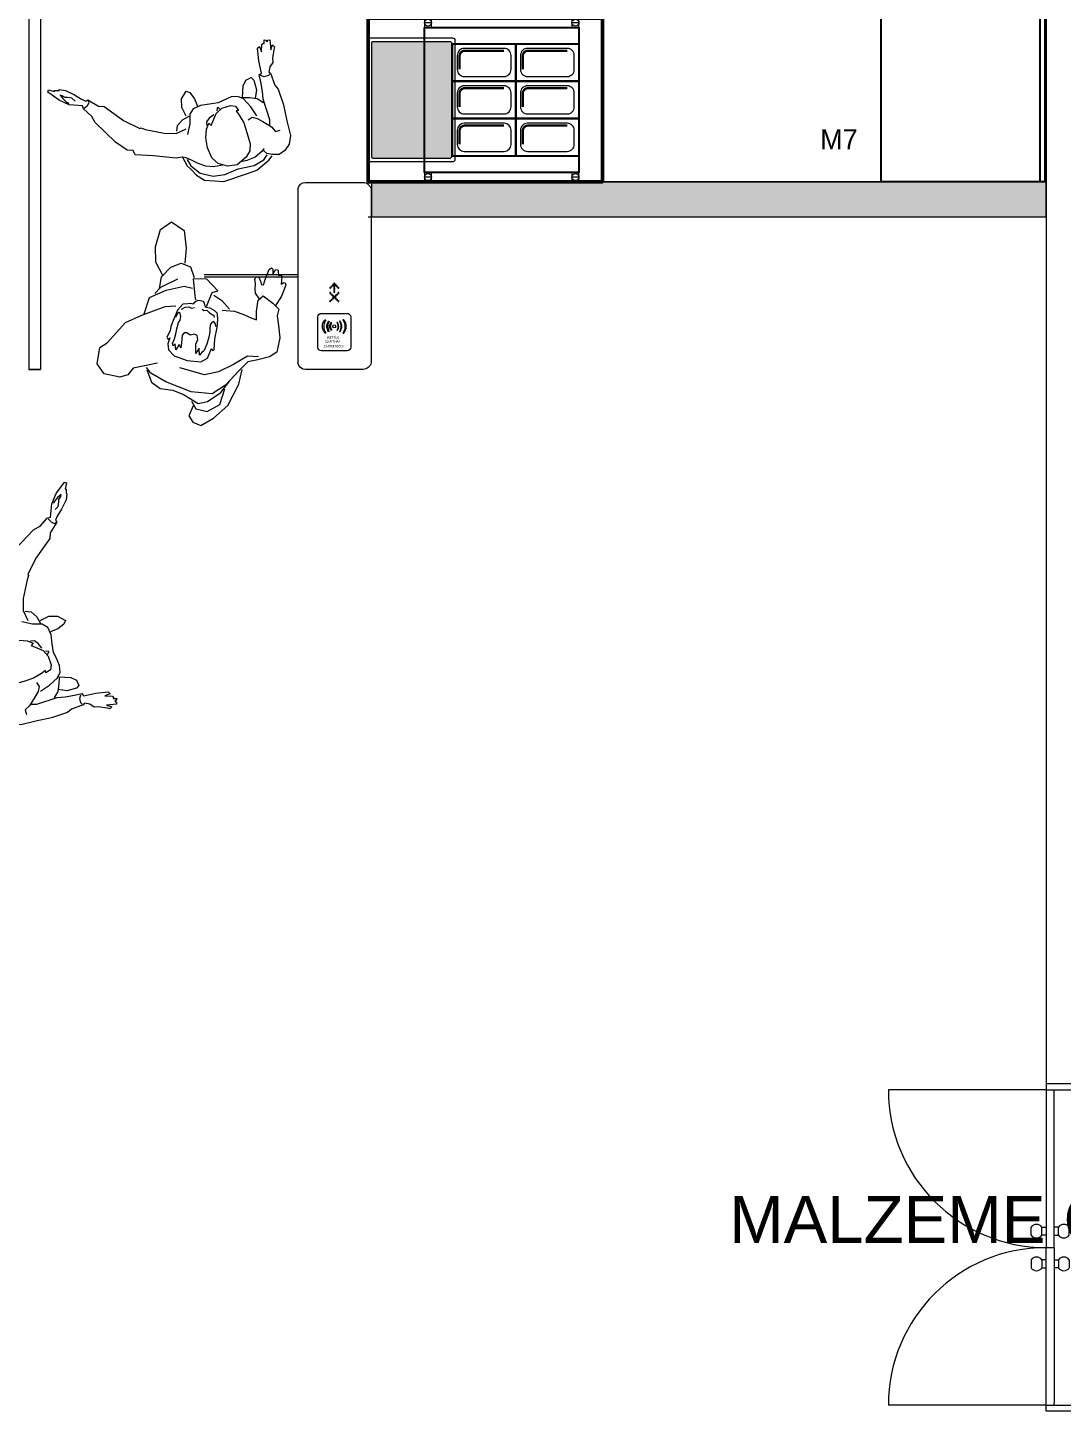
# Model space of a CAD drawing. Header units: centimetres. Extents: x 54005 to 61405, y 90310 to 94744.
# Drawn here: x 56742 to 57184, y 91070 to 91661 of the extents above; entities that cross this region are included whole.
import ezdxf
from ezdxf.enums import TextEntityAlignment as Align

# ---------------------------------------------------------------- set-up
doc = ezdxf.new("R2010")
doc.units = ezdxf.units.CM
doc.header["$LTSCALE"] = 25
doc.layers.get('0').update_dxf_attribs({"lineweight": 0})
for name, color, linetype, lineweight in [('-DWG_ANA', 7, 'Continuous', 50), ('-DWG_DETAY1', 7, 'Continuous', 25), ('-DWG_DETAY2', 7, 'Continuous', 15), ('GRC-Ekipman', 4, 'Continuous', 25), ('ÖLCULENDIRME', 115, 'Continuous', 5)]:
    doc.layers.add(name, color=color, linetype=linetype, lineweight=lineweight)
doc.styles.get("Standard").update_dxf_attribs({"font": 'arial.ttf'})
doc.styles.add('TAKSİM', font='GOTHIC.TTF', dxfattribs={"height": 20})

# ---------------------------------------------------------------- blocks, each defined once
blk = doc.blocks.new('GN14')
at = {"layer": '-DWG_DETAY1', "color": 0}
blk.add_lwpolyline([(0, -27), (16, -27), (16, 0), (0, 0)], close=True, dxfattribs=at)
at = {"layer": '-DWG_DETAY2', "color": 0}
blk.add_lwpolyline([(5, -2), (11, -2, -0.414214), (14, -5), (14, -22, -0.414214), (11, -25), (5, -25, -0.414214), (2, -22), (2, -5, -0.414214)], format="xyb", close=True, dxfattribs=at)
at = {"layer": '-DWG_DETAY2', "color": 0, "const_width": 1}
blk.add_lwpolyline([(3, -22), (3, -5.2, -0.414214), (5.2, -3), (11, -3)], format="xyb", dxfattribs=at)
blk = doc.blocks.new('seflon tepsi')
h = blk.add_hatch(color=246)
h.dxf.hatch_style = 1
h.paths.add_polyline_path([(9553.16, 2133.62, 0.414214), (9552.66, 2134.12), (9519.71, 2134.12, 0.414214), (9519.21, 2133.62), (9519.21, 2084.67, 0.414214), (9519.71, 2084.17), (9552.66, 2084.17, 0.414214), (9553.16, 2084.67)])
for points in [[(9518.68, 2135.64), (9553.68, 2135.64, -0.414214), (9554.68, 2134.64), (9554.68, 2083.64, -0.414214), (9553.68, 2082.64), (9518.68, 2082.64, -0.414214), (9517.68, 2083.64), (9517.68, 2134.64, -0.414214)], [(9519.71, 2134.12), (9552.66, 2134.12, -0.414214), (9553.16, 2133.62), (9553.16, 2084.67, -0.414214), (9552.66, 2084.17), (9519.71, 2084.17, -0.414214), (9519.21, 2084.67), (9519.21, 2133.62, -0.414214)]]:
    blk.add_lwpolyline(points, format="xyb", close=True)
blk = doc.blocks.new('kuver')
at = {"layer": '-DWG_ANA', "color": 0}
blk.add_lwpolyline([(9498.6, 2062.04), (9398.6, 2062.04), (9398.6, 2132.04), (9498.6, 2132.04)], close=True, dxfattribs=at)
at = {"layer": '-DWG_DETAY1', "color": 0}
blk.add_lwpolyline([(9474.6, 2066.04), (9408.6, 2066.04), (9408.6, 2128.04), (9474.6, 2128.04)], close=True, dxfattribs=at)
at = {"layer": '-DWG_DETAY2', "color": 0}
for points in [[(9411.6, 2128.04), (9411.6, 2132.04), (9408.6, 2132.04), (9408.6, 2128.04)], [(9474.6, 2128.04), (9474.6, 2132.04), (9471.6, 2132.04), (9471.6, 2128.04)], [(9474.6, 2128.04), (9474.6, 2132.04), (9471.6, 2132.04), (9471.6, 2128.04)], [(9411.6, 2062.04), (9411.6, 2066.04), (9408.6, 2066.04), (9408.6, 2062.04)], [(9411.6, 2062.04), (9411.6, 2066.04), (9408.6, 2066.04), (9408.6, 2062.04)], [(9474.6, 2062.04), (9474.6, 2066.04), (9471.6, 2066.04), (9471.6, 2062.04)], [(9474.6, 2062.04), (9474.6, 2066.04), (9471.6, 2066.04), (9471.6, 2062.04)]]:
    blk.add_lwpolyline(points, close=True, dxfattribs=at)
for p, q in [((9408.6, 2130.04), (9411.6, 2130.04)), ((9471.6, 2130.04), (9474.6, 2130.04)), ((9408.6, 2064.04), (9411.6, 2064.04)), ((9471.6, 2064.04), (9474.6, 2064.04))]:
    blk.add_line(p, q)
for centre in [(9410.1, 2130.04), (9473.1, 2130.04), (9410.1, 2064.04), (9473.1, 2064.04)]:
    blk.add_circle(centre, 1.5)
at = {"layer": '-DWG_DETAY1', "color": 0, "xscale": -1, "rotation": 270}
for p in [(9435.6, 2105.04), (9462.6, 2105.04), (9435.6, 2089.04), (9462.6, 2089.04), (9435.6, 2073.04), (9462.6, 2073.04)]:
    blk.add_blockref('GN14', p, dxfattribs=at)
blk.add_blockref('seflon tepsi', (-56.08, -12.1))
blk = doc.blocks.new('A$C12813873')
for centre in [(2.3, 59.6), (8, 65.4), (13.8, 71.2), (19.6, 77), (19.6, 70), (19.6, 63), (25.4, 71.2), (31.2, 65.4), (37, 59.6), (2.3, 37), (2.3, 2.3), (8, 31.2), (8, 8), (13.8, 25.4), (13.8, 13.8), (19.6, 56), (19.6, 49), (19.6, 42), (19.6, 19.6), (25.4, 25.4), (25.4, 13.8), (31.2, 31.2), (31.2, 8), (37, 37), (37, 2.3)]:
    blk.add_circle(centre, 2.25)
blk = doc.blocks.new('A$C7F8120F1')
at = {"lineweight": 0}
for points, knots in [([(11.1, 33.9), (11.1, 33.9), (13.9, 33.9), (13.9, 33.9), (13.9, 33.9), (9.5, 40.6), (7.2, 47.4), (7.2, 54.1), (7.2, 54.1), (7.2, 56.8), (7.6, 59.4), (8.2, 62), (8.2, 62), (8.7, 64.1), (9.4, 66.1), (10.3, 68.1), (10.3, 68.1), (10.9, 69.3), (12.1, 71.4), (13.9, 74.4), (13.9, 74.4), (13.9, 74.4), (11.1, 74.4), (11.1, 74.4), (11.1, 74.4), (8.3, 70.9), (6.2, 67.3), (4.8, 63.8), (4.8, 63.8), (3.7, 60.7), (3.1, 57.5), (3.1, 54.2), (3.1, 54.2), (3.1, 50.4), (3.9, 46.7), (5.4, 43.2), (5.4, 43.2), (7, 39.6), (8.8, 36.5), (11.1, 33.9)], [0, 0, 0, 0, 0.1, 0.1, 0.1, 0.1, 0.2, 0.2, 0.2, 0.2, 0.3, 0.3, 0.3, 0.3, 0.4, 0.4, 0.4, 0.4, 0.5, 0.5, 0.5, 0.5, 0.6, 0.6, 0.6, 0.6, 0.7, 0.7, 0.7, 0.7, 0.8, 0.8, 0.8, 0.8, 0.9, 0.9, 0.9, 0.9, 1, 1, 1, 1]), ([(22.1, 38.8), (22.1, 38.8), (24.1, 38.8), (24.1, 38.8), (24.1, 38.8), (21.1, 43.9), (19.6, 49), (19.6, 54.1), (19.6, 54.1), (19.6, 56.1), (19.8, 58.1), (20.2, 60.1), (20.2, 60.1), (20.6, 61.7), (21, 63.2), (21.6, 64.7), (21.6, 64.7), (22, 65.6), (22.8, 67.2), (24.1, 69.4), (24.1, 69.4), (24.1, 69.4), (22.1, 69.4), (22.1, 69.4), (22.1, 69.4), (20.2, 66.8), (18.9, 64.1), (18, 61.4), (18, 61.4), (17.2, 59.1), (16.8, 56.7), (16.8, 54.2), (16.8, 54.2), (16.8, 51.3), (17.3, 48.5), (18.3, 45.8), (18.3, 45.8), (19.4, 43.2), (20.6, 40.8), (22.1, 38.8)], [0, 0, 0, 0, 0.1, 0.1, 0.1, 0.1, 0.2, 0.2, 0.2, 0.2, 0.3, 0.3, 0.3, 0.3, 0.4, 0.4, 0.4, 0.4, 0.5, 0.5, 0.5, 0.5, 0.6, 0.6, 0.6, 0.6, 0.7, 0.7, 0.7, 0.7, 0.8, 0.8, 0.8, 0.8, 0.9, 0.9, 0.9, 0.9, 1, 1, 1, 1]), ([(30.2, 42.7), (30.2, 42.7), (31.7, 42.7), (31.7, 42.7), (31.7, 42.7), (29.4, 46.5), (28.2, 50.3), (28.2, 54.1), (28.2, 54.1), (28.2, 55.6), (28.4, 57.1), (28.7, 58.6), (28.7, 58.6), (29, 59.8), (29.4, 60.9), (29.9, 62), (29.9, 62), (30.2, 62.7), (30.8, 63.9), (31.7, 65.6), (31.7, 65.6), (31.7, 65.6), (30.2, 65.6), (30.2, 65.6), (30.2, 65.6), (28.8, 63.6), (27.7, 61.6), (27, 59.6), (27, 59.6), (26.4, 57.9), (26.1, 56), (26.1, 54.1), (26.1, 54.1), (26.1, 52), (26.5, 49.9), (27.3, 47.9), (27.3, 47.9), (28.1, 45.9), (29.1, 44.2), (30.2, 42.7)], [0, 0, 0, 0, 0.1, 0.1, 0.1, 0.1, 0.2, 0.2, 0.2, 0.2, 0.3, 0.3, 0.3, 0.3, 0.4, 0.4, 0.4, 0.4, 0.5, 0.5, 0.5, 0.5, 0.6, 0.6, 0.6, 0.6, 0.7, 0.7, 0.7, 0.7, 0.8, 0.8, 0.8, 0.8, 0.9, 0.9, 0.9, 0.9, 1, 1, 1, 1]), ([(39.5, 58.7), (41.9, 58.7), (43.8, 56.6), (43.8, 54.1), (43.8, 54.1), (43.8, 51.5), (41.9, 49.5), (39.5, 49.5), (39.5, 49.5), (37.1, 49.5), (35.2, 51.5), (35.2, 54.1), (35.2, 54.1), (35.2, 56.6), (37.1, 58.7), (39.5, 58.7)], [0, 0, 0, 0, 0.25, 0.25, 0.25, 0.25, 0.5, 0.5, 0.5, 0.5, 0.75, 0.75, 0.75, 0.75, 1, 1, 1, 1]), ([(49, 42.7), (49, 42.7), (47.5, 42.7), (47.5, 42.7), (47.5, 42.7), (49.8, 46.5), (50.9, 50.3), (50.9, 54.1), (50.9, 54.1), (50.9, 55.6), (50.8, 57.1), (50.5, 58.6), (50.5, 58.6), (50.2, 59.8), (49.8, 60.9), (49.4, 62), (49.4, 62), (49.1, 62.7), (48.5, 63.9), (47.5, 65.6), (47.5, 65.6), (47.5, 65.6), (49, 65.6), (49, 65.6), (49, 65.6), (50.4, 63.6), (51.5, 61.6), (52.2, 59.6), (52.2, 59.6), (52.8, 57.9), (53, 56), (53, 54.1), (53, 54.1), (53, 52), (52.7, 49.9), (51.9, 47.9), (51.9, 47.9), (51.1, 45.9), (50.1, 44.2), (49, 42.7)], [0, 0, 0, 0, 0.1, 0.1, 0.1, 0.1, 0.2, 0.2, 0.2, 0.2, 0.3, 0.3, 0.3, 0.3, 0.4, 0.4, 0.4, 0.4, 0.5, 0.5, 0.5, 0.5, 0.6, 0.6, 0.6, 0.6, 0.7, 0.7, 0.7, 0.7, 0.8, 0.8, 0.8, 0.8, 0.9, 0.9, 0.9, 0.9, 1, 1, 1, 1]), ([(56.9, 38.8), (56.9, 38.8), (55, 38.8), (55, 38.8), (55, 38.8), (57.9, 43.9), (59.4, 49), (59.4, 54.1), (59.4, 54.1), (59.4, 56.1), (59.2, 58.1), (58.8, 60.1), (58.8, 60.1), (58.4, 61.7), (58, 63.2), (57.4, 64.7), (57.4, 64.7), (57, 65.6), (56.2, 67.2), (55, 69.4), (55, 69.4), (55, 69.4), (56.9, 69.4), (56.9, 69.4), (56.9, 69.4), (58.7, 66.8), (60.1, 64.1), (61, 61.4), (61, 61.4), (61.7, 59.1), (62.1, 56.7), (62.1, 54.2), (62.1, 54.2), (62.1, 51.3), (61.6, 48.5), (60.6, 45.8), (60.6, 45.8), (59.6, 43.2), (58.3, 40.8), (56.9, 38.8)], [0, 0, 0, 0, 0.1, 0.1, 0.1, 0.1, 0.2, 0.2, 0.2, 0.2, 0.3, 0.3, 0.3, 0.3, 0.4, 0.4, 0.4, 0.4, 0.5, 0.5, 0.5, 0.5, 0.6, 0.6, 0.6, 0.6, 0.7, 0.7, 0.7, 0.7, 0.8, 0.8, 0.8, 0.8, 0.9, 0.9, 0.9, 0.9, 1, 1, 1, 1]), ([(67.7, 33.9), (67.7, 33.9), (64.9, 33.9), (64.9, 33.9), (64.9, 33.9), (69.2, 40.6), (71.4, 47.4), (71.4, 54.1), (71.4, 54.1), (71.4, 56.8), (71.1, 59.4), (70.5, 62), (70.5, 62), (70, 64.1), (69.3, 66.1), (68.4, 68.1), (68.4, 68.1), (67.8, 69.3), (66.6, 71.4), (64.9, 74.4), (64.9, 74.4), (64.9, 74.4), (67.7, 74.4), (67.7, 74.4), (67.7, 74.4), (70.4, 70.9), (72.4, 67.3), (73.8, 63.8), (73.8, 63.8), (74.9, 60.7), (75.4, 57.5), (75.4, 54.2), (75.4, 54.2), (75.4, 50.4), (74.7, 46.7), (73.2, 43.2), (73.2, 43.2), (71.7, 39.6), (69.8, 36.5), (67.7, 33.9)], [0, 0, 0, 0, 0.1, 0.1, 0.1, 0.1, 0.2, 0.2, 0.2, 0.2, 0.3, 0.3, 0.3, 0.3, 0.4, 0.4, 0.4, 0.4, 0.5, 0.5, 0.5, 0.5, 0.6, 0.6, 0.6, 0.6, 0.7, 0.7, 0.7, 0.7, 0.8, 0.8, 0.8, 0.8, 0.9, 0.9, 0.9, 0.9, 1, 1, 1, 1])]:
    blk.add_open_spline(points, degree=3, knots=knots, dxfattribs=at)
at = {"insert": (43.6, 23.7), "char_height": 10, "width": 76.253, "attachment_point": 2}
blk.add_mtext('{\\H0.7x;LÜTFEN KARTINIZI GÖSTERİNİZ}.', dxfattribs=at)
blk = doc.blocks.new('A$C69C35816')
at = {"linetype": 'Continuous', "lineweight": 0}
blk.add_blockref('A$C7F8120F1', (0, 0), dxfattribs=at)
blk = doc.blocks.new('A$C283030ED')
at = {"xscale": 1.067424703009464, "yscale": 1.067424703009464, "zscale": 1.067424703009464}
blk.add_blockref('A$C69C35816', (0, 0.1), dxfattribs=at)
blk = doc.blocks.new('ewre')
at = {"linetype": 'Continuous', "lineweight": 15}
for p, q in [((9799, 2088.13), (9799, 2128.13)), ((9800, 2088.13), (9800, 2128.13)), ((9759.5, 2084.87), (9759.5, 2060.3)), ((9839.5, 2060.3), (9839.5, 2084.87)), ((9815.5, 2078.09), (9815.5, 2067.09)), ((9830, 2079.59), (9817, 2079.59)), ((9831.5, 2067.09), (9831.5, 2078.09)), ((9817, 2065.59), (9830, 2065.59))]:
    blk.add_line(p, q, dxfattribs=at)
for centre, radius, start, end in [((9762.78, 2084.88), 3.28, 96.90763, 180.13229), ((9780.94, 16842939.64), 16840851.51, 269.999936865, 270.000189407), ((9836.22, 2084.88), 3.28, 359.86771, 83.09237), ((9817, 2078.09), 1.5, 90.00008, 180.00008), ((9830, 2078.09), 1.5, 0.00008, 90.00008), ((9817, 2067.09), 1.5, 180.00008, 270.00008), ((9830, 2067.09), 1.5, 270.00008, 0.00008), ((9763.35, 2060.51), 3.86, 183.12154, 255.43601), ((9835.64, 2060.51), 3.86, 284.56398, 356.87846), ((9799.5, -462267139.77), 462269196.54, 89.9999954001, 90.0000045999)]:
    blk.add_arc(centre, radius, start, end, dxfattribs=at)
at = {"rotation": 90}
for name, p, xscale, yscale, zscale in [('A$C283030ED', (9828.69, 2067.02), 0.1320000000123409, 0.1320000000123409, 0.1320000000123409), ('A$C12813873', (9810.5, 2070.62), 0.1000000000058217, 0.1000000000058217, 0.1000000000058217)]:
    blk.add_blockref(name, p, dxfattribs=dict(at, xscale=xscale, yscale=yscale, zscale=zscale))
blk = doc.blocks.new('CTezg.170-70')
for p, q in [((-170, 0), (0, 0)), ((-170, -70), (-170, 0)), ((0, 0), (0, -70)), ((0, -2), (-170, -2)), ((0, -70), (-170, -70))]:
    blk.add_line(p, q)
blk = doc.blocks.new('1214')
at = {"linetype": 'Continuous'}
for p, q in [((57085.84, 91348.25), (57018.47, 91348.25)), ((57085.84, 91348.25), (57085.84, 91280.88)), ((57085.84, 91348.25), (57089.34, 91348.25)), ((57085.84, 91348.25), (57089.34, 91348.25)), ((57089.34, 91280.88), (57089.34, 91348.25)), ((57079.45, 91286.13), (57079.45, 91289.63)), ((57084.09, 91286.13), (57084.09, 91289.63)), ((57084.09, 91289.63), (57085.84, 91289.63)), ((57091.09, 91289.63), (57089.34, 91289.63)), ((57091.09, 91286.13), (57091.09, 91289.63)), ((57095.73, 91286.13), (57095.73, 91289.63)), ((57085.84, 91286.13), (57084.09, 91286.13)), ((57089.34, 91286.13), (57091.09, 91286.13)), ((57079.45, 91275.63), (57079.45, 91272.13)), ((57084.09, 91275.63), (57084.09, 91272.13)), ((57085.84, 91275.63), (57084.09, 91275.63)), ((57085.84, 91213.5), (57085.84, 91280.88)), ((57085.84, 91280.88), (57089.34, 91280.88)), ((57085.84, 91280.88), (57089.34, 91280.88)), ((57089.34, 91280.88), (57089.34, 91214.38)), ((57089.34, 91275.63), (57091.09, 91275.63)), ((57091.09, 91275.63), (57091.09, 91272.13)), ((57095.73, 91275.63), (57095.73, 91272.13)), ((57084.09, 91272.13), (57085.84, 91272.13)), ((57091.09, 91272.13), (57089.34, 91272.13)), ((57085.84, 91213.5), (57018.47, 91213.5)), ((57085.84, 91213.5), (57089.34, 91213.5)), ((57085.84, 91213.5), (57089.34, 91213.5)), ((57089.34, 91213.5), (57089.34, 91214.38))]:
    blk.add_line(p, q, dxfattribs=at)
at = {"linetype": 'Continuous', "ltscale": 5, "elevation": 0}
for points in [[(57085.84, 91348.25), (57104.84, 91348.25), (57104.84, 91350.88), (57085.84, 91350.88)], [(57085.84, 91213.5), (57104.84, 91213.5), (57104.84, 91210.88), (57085.84, 91210.88)]]:
    blk.add_lwpolyline(points, close=True, dxfattribs=at)
at = {"linetype": 'Continuous'}
for centre, radius, start, end in [((57085.84, 91348.25), 67.38, 180, 270), ((57081.77, 91287.88), 2.91, 37.02885, 142.97115), ((57093.41, 91287.88), 2.91, 37.02885, 142.97115), ((57081.77, 91287.88), 2.91, 217.02885, 322.97115), ((57093.41, 91287.88), 2.91, 217.02885, 322.97115), ((57085.84, 91213.5), 67.38, 90, 180), ((57081.77, 91273.88), 2.91, 37.02885, 142.97115), ((57093.41, 91273.88), 2.91, 37.02885, 142.97115), ((57081.77, 91273.88), 2.91, 217.02885, 322.97115), ((57093.41, 91273.88), 2.91, 217.02885, 322.97115)]:
    blk.add_arc(centre, radius, start, end, dxfattribs=at)
blk = doc.blocks.new('02PFMA05')
at = {"color": 0, "linetype": 'ByBlock'}
for points in [[(-0.27, 6.31), (0.51, 6.49), (3.57, 6.36), (4.66, 6.58), (6.03, 6.68), (7.08, 6.72), (7.22, 7.09), (9, 7.22), (10.78, 7.5), (10.96, 7.82), (10.14, 7.91), (11.19, 8.23), (11.28, 8.5), (11.19, 8.59), (11.69, 8.73), (11.6, 8.96), (11.33, 9), (11.51, 9.23), (11.46, 9.5), (10.05, 9.28), (10.69, 9.69), (10.37, 9.87), (10, 9.69), (8.82, 9.18), (8.27, 9.05), (7.77, 8.5), (7.08, 8.18), (6.85, 8.36), (5.07, 8.5), (4.39, 8.82), (2.01, 8.96), (-0.27, 8.82), (-2.46, 8.77), (-3.6, 8.23), (-4.29, 7.41), (-4.65, 6.49), (-4.38, 5.54), (-4.01, 4.85), (-3.56, 4.53), (-3.24, 4.58), (-3.56, 4.21), (-4.1, 3.07), (-4.24, 1.8), (-4.2, 1.2)], [(6.75, 8.22), (6.62, 7.99), (6.62, 7.35), (6.91, 6.87)], [(1.28, 3.53), (1.51, 4.17), (1.15, 4.81), (0.51, 5.49), (-0.54, 6.45), (-1.32, 6.86), (-1.32, 7.54)], [(4.57, 3.62), (4.3, 4.53), (3.88, 5.54), (3.11, 6.31)], [(-3.97, -1.72), (-3.88, -2.99), (-3.47, -4.04), (-2.83, -5), (-2.1, -5.78), (-1.59, -6.41), (-1.37, -6.87), (-2.73, -6.55), (-3.33, -6.19), (-4.38, -5.64), (-5.34, -4.73), (-6.25, -2.13), (-6.07, 1.29), (-5.93, 2.84), (-5.02, 4.85), (-4.56, 5.49)], [(-1.87, -6.32), (-2.87, -6.05), (-4.24, -5.05), (-5.15, -3.4), (-5.34, -1.72), (-5.06, 0.34), (-5.2, 2.66), (-4.79, 4.17), (-4.24, 4.81)], [(1.51, 4.85), (2.97, 4.4), (4.34, 3.67), (4.89, 2.98), (5.07, 2.07), (4.89, 0.84), (4.75, 0.02), (4.89, -1.22), (5.07, -2.49), (4.89, -3.63), (4.25, -4.27), (2.93, -4.64), (1.56, -5.37)], [(4.57, 3.57), (6.17, 4.12), (6.85, 4.71), (6.99, 5.54), (6.53, 5.81), (5.12, 5.81), (3.98, 5.31)], [(3.79, 0.06), (4.11, -0.12), (4.11, -0.26), (3.7, -0.44)], [(3.29, -0.99), (2.97, -1.76), (2.56, -2.26), (2.01, -2.4)], [(4.11, -4.86), (5.48, -5.14), (6.67, -4.82), (7.58, -3.91), (7.22, -3.45), (6.21, -3.04), (5.07, -2.9)], [(-1.37, -6.94), (-1.27, -7.8), (-0.11, -10.81), (0.74, -13.31), (1.39, -13.41), (1.64, -14.22), (3.2, -15.52), (6.66, -17.58), (7.62, -17.83), (8.97, -18.68), (9.42, -18.68), (10.07, -20.48), (11.08, -21.69), (12.63, -22.94), (12.89, -22.79), (12.48, -22.04), (12.58, -21.94), (12.43, -21.34), (12.53, -21.29), (12.18, -20.48), (11.23, -19.38), (10.38, -18.58), (9.97, -18.08), (10.07, -17.73), (8.77, -16.52), (8.52, -15.77), (5.86, -13.61), (4.15, -11.66), (4.2, -11.46), (3.85, -10.96), (2.6, -8.5), (2.14, -6.89), (2.4, -5.34)], [(2.41, -6.69), (3.17, -6.39), (3.77, -5.49), (4.02, -4.43)], [(9.04, -18.54), (9.3, -18.02), (9.65, -17.67), (9.95, -17.72)], [(10.33, -19.53), (10.88, -19.87), (11.13, -20.45), (11.22, -20.79), (11.58, -21.11), (11.72, -21.38), (11.17, -21.13), (10.54, -20.75), (10.31, -20.46)]]:
    blk.add_lwpolyline(points, dxfattribs=at)
blk.add_lwpolyline([(1.92, -1.76), (3.38, -0.62), (3.88, 0.34), (3.93, 1.66), (3.66, 2.3), (2.93, 2.57), (2.97, 2.21), (2.29, 2.48), (1.05, 2.8), (-0.41, 2.89), (-2.05, 2.89), (-3.01, 2.62), (-3.74, 1.84), (-4.47, 0.34), (-4.29, -1.03), (-3.6, -2.22), (-2.55, -2.86), (-1.05, -3.09), (0.42, -2.95), (1.6, -2.54), (2.29, -1.99)], close=True, dxfattribs=at)
blk = doc.blocks.new('02PMAN07')
at = {"color": 0, "linetype": 'ByBlock'}
for points in [[(-6.25, 4.13), (-7.77, 7.31), (-8.91, 7.77), (-9.51, 8.83), (-9.59, 11.1), (-8.45, 12.39), (-6.1, 12.62), (-5.19, 11.78), (-1.78, 9.96), (-0.18, 7.99), (1.86, 5.04), (2.32, 3.6)], [(6.03, 6.48), (7.63, 7.92), (9.75, 8.52), (12.33, 8.45), (13.77, 7.16), (13.01, 5.11), (10.66, 4.21), (8.54, 3.9)], [(-0.03, 7.69), (2.55, 7.54), (4.14, 5.49), (5.35, 3.14), (5.35, 1.93)], [(3.3, 6.93), (4.37, 6.33), (6.11, 4.28)], [(4.14, 6.48), (5.81, 6.63), (7.48, 5.65), (8.39, 4.36), (8.23, 2.99), (6.87, 2.08)], [(-7.54, 5.34), (-9.06, 4.28), (-9.66, 2.84), (-9.44, 1.02), (-9.66, -0.57), (-10.35, -2.92), (-9.74, -4.13), (-8.07, -5.65), (-6.1, -6.48)], [(3.38, -2.92), (3.68, -4.66), (3.53, -6.18), (3.3, -7.31), (3.23, -7.99), (4.44, -7.69), (6.03, -7.54), (6.79, -8.07), (6.11, -9.66), (5.5, -10.72), (4.52, -10.72), (3.23, -11.25), (1.56, -11.86), (-0.49, -11.93), (-1.4, -11.1), (-2.23, -9.59), (-2.84, -8.3), (-4.43, -7.39), (-6.86, -6.02), (-8.53, -4.51), (-8.98, -1.55), (-8.53, 2.31), (-7.84, 4.66), (-7.24, 5.49)], [(0.87, -2.71), (1.27, -2.45), (1.48, -2.19), (1.34, -1.96), (1.03, -1.82), (0.5, -1.87), (-0.08, -1.99), (-0.85, -2.06), (-1.87, -2.01), (-2.85, -1.87), (-3.2, -1.64), (-3.66, -1.38), (-2.71, -1.1), (-3.53, -0.82), (-2.27, -0.5), (-1.55, -0.61), (-1.01, -0.4), (-0.92, 0.04), (-1.22, 0.59), (-1.01, 1.13), (-1.13, 1.5), (-1.5, 1.69), (-2.57, 1.55), (-3.29, 1.45), (-2.9, 1.76), (-3.73, 2.06), (-2.94, 2.34), (-3.29, 2.59), (-3.01, 2.76), (-2.29, 2.64), (-1.52, 2.62), (-0.8, 2.66), (0.1, 2.66), (0.52, 2.5), (1.03, 2.57), (1.43, 2.76), (1.52, 2.97), (1.27, 3.17), (0.71, 3.27)], [(2.06, 2.73), (2.45, 2.29), (2.66, 1.8), (2.57, 1.36), (2.76, 0.99)], [(3.3, -0.64), (5.43, -0.95), (5.88, -1.63), (7.1, 0.27), (6.64, 2.16), (4.37, 1.33), (3.83, 1.1)], [(-1.78, -9.59), (-2.08, -8.07), (-3.75, -6.4), (-5.27, -4.58), (-6.18, -2.77), (-6.1, 0.87)], [(-10.27, -1.93), (-11.18, -2.77), (-11.18, -4.43), (-9.74, -5.95), (-7.39, -6.1)], [(2.8, -0.15), (2.66, -0.43), (2.83, -0.82), (2.57, -1.29), (2.31, -1.96), (2.06, -2.08)], [(5.12, -1.25), (4.67, -2.54), (3.76, -3.9)], [(-10.88, -2.31), (-12.4, -2.08), (-13.15, -2.84), (-13.31, -4.05), (-11.86, -5.57), (-9.59, -7.09), (-6.25, -7.84), (-4.13, -7.77)], [(6.29, -7.6), (6.91, -6.94), (7.43, -6.74), (8.17, -6.58), (8.77, -6.34), (9.15, -6.44), (9.21, -6.8), (8.69, -7.18), (8.29, -7.44), (8.31, -7.72), (9.13, -7.78), (10.65, -7.98), (10.93, -8.22), (10.83, -8.46), (10.01, -8.68), (10.81, -8.83), (10.93, -9.13), (10.79, -9.27), (10.15, -9.47), (10.27, -9.79), (10.13, -9.95), (9.05, -10.17), (9.37, -10.45), (9.37, -10.67), (9.07, -10.81), (7.41, -10.61), (5.77, -10.09)]]:
    blk.add_lwpolyline(points, dxfattribs=at)
blk.add_lwpolyline([(3.87, 0.39), (3.85, 0.76), (3.62, 1.01), (3.34, 1.22), (3.15, 1.29), (3.18, 1.59), (3.01, 2.04), (2.78, 2.69), (1.78, 3.24), (1.03, 3.31), (0.45, 3.41), (-0.71, 3.55), (-1.32, 3.5), (-2.32, 3.76), (-2.55, 3.55), (-2.29, 3.31), (-3.18, 3.36), (-3.99, 3.08), (-4.64, 2.06), (-4.83, 0.13), (-4.53, -1.8), (-3.78, -2.61), (-2.29, -2.8), (-2.55, -3.03), (-2.41, -3.24), (-0.87, -2.92), (0.8, -2.85), (1.85, -2.66), (2.71, -2.4), (3.01, -1.94), (3.2, -1.2), (3.13, -0.57), (3.38, -0.45), (3.71, -0.27), (3.9, -0.06)], close=True, dxfattribs=at)

msp = doc.modelspace()

# ---------------------------------------------------------------- hatches: boundary and pattern name
at = {"layer": 'ÖLCULENDIRME'}
h = msp.add_hatch(color=256, dxfattribs=at)
h.dxf.hatch_style = 1
h.paths.add_polyline_path([(57177.39, 91595.1), (56889.18, 91595.1), (56889.18, 91580.1), (57177.39, 91580.1)])

# ---------------------------------------------------------------- linework, layer by layer
for p, q in [((57177.39, 92454.61), (57177.39, 91209.61)), ((56742.82, 92217.6), (56742.82, 91514.86)), ((56747.82, 92217.6), (56747.82, 91514.86)), ((56887.89, 92217.6), (56887.89, 91619.6)), ((56987.89, 92217.6), (56987.89, 91619.6)), ((56887.88, 91595.1), (57177.39, 91595.1)), ((56887.88, 91580.1), (57177.39, 91580.1)), ((56742.82, 91514.86), (56747.82, 91514.86)), ((56747.82, 91514.86), (56742.82, 91514.86)), ((56873.36, 91514.86), (56861.07, 91514.86)), ((57192.39, 91209.61), (57177.39, 91209.61))]:
    msp.add_line(p, q, dxfattribs=at)
msp.add_lwpolyline([(56889.18, 91580.1), (57177.39, 91580.1), (57177.39, 91595.1), (56889.18, 91595.1)], close=True, dxfattribs=at)

# ---------------------------------------------------------------- block references
at = {"ltscale": 30}
for name, p, xscale, yscale, zscale, rotation in [('02PFMA05', (56827.38, 91615.03), -3.000000000000111, 3, 3, 285.2664012170648), ('02PMAN07', (56814.44, 91532.65), 3.000000000000024, 3.000000000000024, 3.000000000000024, 75.63159093351226), ('02PFMA05', (56739.69, 91390.29), -3.000000000000111, 3, 3, 195.2664012170648)]:
    msp.add_blockref(name, p, dxfattribs=dict(at, xscale=xscale, yscale=yscale, zscale=zscale, rotation=rotation))
at = {"layer": 'GRC-Ekipman', "rotation": 270}
msp.add_blockref('CTezg.170-70', (57176.9, 91595.1), dxfattribs=at)
at = {"layer": 'ÖLCULENDIRME', "rotation": 180}
msp.add_blockref('kuver', (66386.48, 93727.14), dxfattribs=at)
at = {"layer": 'ÖLCULENDIRME', "xscale": -1, "rotation": 90}
msp.add_blockref('ewre', (58945.95, 101354.36), dxfattribs=at)
at = {"layer": 'ÖLCULENDIRME'}
msp.add_blockref('1214', (91.55, -141.26), dxfattribs=at)

# ---------------------------------------------------------------- texts
at = {"style": 'TAKSİM'}
msp.add_text('M7', height=8.64, dxfattribs=at).set_placement((57088.9, 91608.94), align=Align.CENTER)
at = {"layer": 'ÖLCULENDIRME', "insert": (57155.34, 91148.51), "char_height": 20, "width": 538.6969, "attachment_point": 5}
msp.add_mtext('MALZEME GİRİŞİ', dxfattribs=at)

doc.saveas('drawing.dxf')
